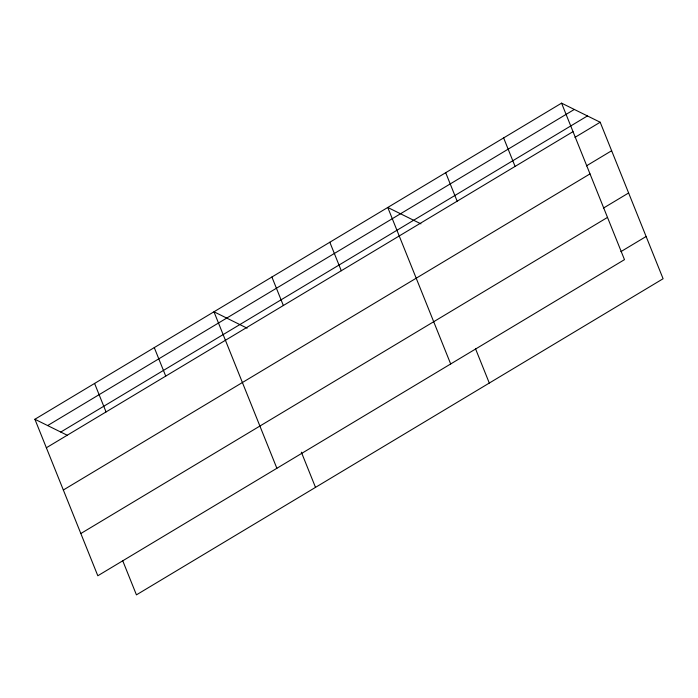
<?xml version="1.0" encoding="UTF-8"?>
<svg xmlns="http://www.w3.org/2000/svg" width="698" height="698" viewBox="0 0 698 698"><rect width="100%" height="100%" fill="white"/><g stroke="black" fill="none" stroke-linecap="round" stroke-linejoin="round"><path stroke-width="1.05" d="M561.567 103.147L624.483 259.647L97.816 575.763L34.9 419.262L561.567 103.147L600.184 122.237L663.1 278.738L136.433 594.853L122.691 560.66M47.647 425.562L574.314 109.446M60.778 432.053L587.437 115.938M46.356 447.767L573.023 131.643M574.96 137.375L600.184 122.237M586.416 165.88L611.64 150.733M63.335 490.005L590.002 173.889M603.395 208.117L628.628 192.971M80.837 533.525L607.496 217.41M620.888 251.638L646.121 236.5M420.92 223.849L387.765 207.463L450.681 363.972M247.127 328.173L213.963 311.779L276.879 468.288M34.9 419.262L67.148 435.203M503.633 137.916L515.089 166.421M445.699 172.694L457.155 201.19M475.556 348.86L489.298 383.054M329.831 242.241L341.287 270.737M271.897 277.01L283.353 305.515M301.353 452.173L315.505 487.379M154.275 347.613L165.731 376.109M94.588 383.438L106.044 411.933"/></g></svg>
